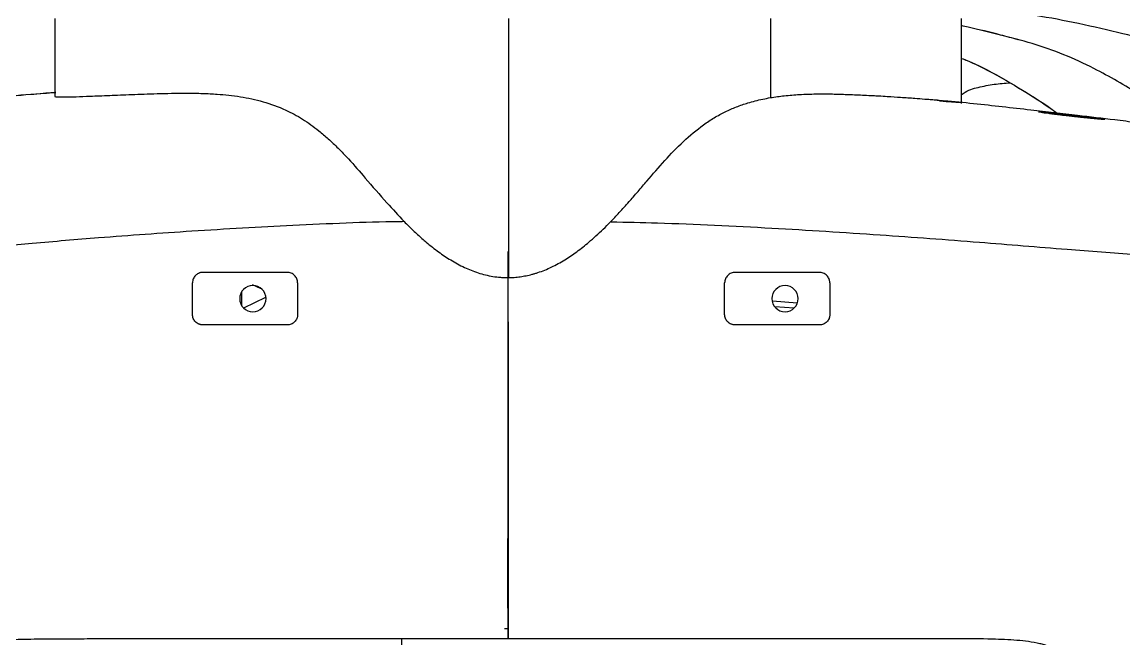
# Model space of a CAD drawing. Header units: millimetres. Extents: x 0 to 1189, y 0 to 841.
# Drawn here: x 126.5 to 178.9, y 355.8 to 385.1 of the extents above; entities that cross this region are included whole.
import ezdxf

# ---------------------------------------------------------------- set-up
doc = ezdxf.new("R2010")
doc.units = ezdxf.units.MM

msp = doc.modelspace()

# ---------------------------------------------------------------- linework, layer by layer
at = {"color": 7, "linetype": 'Continuous', "lineweight": 25}
for p, q in [((128.057, 385.292), (128.057, 381.581)), ((128.057, 385.292), (128.057, 381.581)), ((149.623, 385.292), (149.623, 372.969)), ((149.623, 385.292), (149.623, 372.969)), ((149.623, 385.292), (149.623, 372.969)), ((162.084, 385.292), (162.084, 381.526)), ((171.164, 381.249), (171.164, 385.292)), ((137.843, 372.456), (137.449, 372.62)), ((149.61, 370.797), (149.61, 372.969)), ((149.61, 370.797), (149.61, 372.969)), ((136.933, 372.266), (136.933, 371.675)), ((137.036, 371.524), (138.082, 372.038)), ((162.17, 371.859), (163.356, 371.769)), ((163.202, 371.516), (162.291, 371.585)), ((149.588, 363.027), (149.587, 361.294)), ((149.587, 361.294), (149.587, 360.846)), ((149.61, 357.276), (149.61, 356.276)), ((149.61, 357.276), (149.61, 356.276)), ((149.61, 356.276), (149.435, 356.276)), ((149.61, 356.276), (149.435, 356.276))]:
    msp.add_line(p, q, dxfattribs=at)
at = {"color": 8, "linetype": 'Continuous', "lineweight": 25}
msp.add_line((173.482, 382.228), (173.482, 382.228), dxfattribs=at)
at = {"color": 7, "linetype": 'Continuous', "lineweight": 25, "flags": 128}
msp.add_lwpolyline([(149.588, 362.806), (149.588, 362.47), (149.588, 362.133)], dxfattribs=at)
at = {"color": 7, "linetype": 'Continuous', "lineweight": 25}
for centre, start, end in [((137.473, 371.967), 90, 270), ((137.473, 371.967), 270, 90), ((162.773, 371.967), 90, 270), ((162.773, 371.967), 270, 90)]:
    msp.add_arc(centre, 0.625, start, end, dxfattribs=at)
for points, knots in [([(195.158, 374.553), (194.648, 375.086), (193.61, 376.17), (191.932, 377.679), (190.177, 379.108), (188.42, 380.389), (186.674, 381.53), (185.047, 382.462), (183.534, 383.176), (182.101, 383.711), (180.55, 384.156), (178.756, 384.582), (176.802, 385.042), (175.053, 385.378), (173.74, 385.569), (172.639, 385.695), (171.392, 385.784), (170.407, 385.814), (169.594, 385.83), (168.88, 385.838), (168.26, 385.845), (167.924, 385.846), (167.879, 385.847)], [0, 0, 0, 0, 0.068927, 0.14003, 0.211709, 0.281859, 0.344775, 0.408055, 0.457739, 0.500458, 0.548835, 0.608938, 0.677338, 0.740023, 0.768817, 0.794427, 0.837887, 0.883098, 0.9067, 0.946875, 0.992863, 1, 1, 1, 1]), ([(173.858, 384.274), (173.578, 384.351), (172.789, 384.568), (171.889, 384.782), (171.27, 384.923), (171.164, 384.947)], [0, 0, 0, 0, 0.313306, 0.882568, 1, 1, 1, 1]), ([(182.201, 379.872), (182.075, 379.971), (181.254, 380.617), (179.682, 381.655), (177.747, 382.8), (176.023, 383.594), (174.534, 384.114), (173.009, 384.506), (171.889, 384.782), (171.27, 384.923), (171.164, 384.947)], [0, 0, 0, 0, 0.038239, 0.249274, 0.453382, 0.582429, 0.713477, 0.842188, 0.973012, 1, 1, 1, 1]), ([(171.164, 383.393), (171.366, 383.311), (172.162, 382.988), (172.917, 382.553), (173.482, 382.228)], [0, 0, 0, 0, 0.253438, 1, 1, 1, 1]), ([(171.164, 383.393), (171.345, 383.321), (172.143, 383.001), (172.898, 382.565), (173.482, 382.228)], [0, 0, 0, 0, 0.227373, 1, 1, 1, 1]), ([(173.482, 382.228), (173.995, 381.921), (174.754, 381.467), (175.481, 380.951), (175.716, 380.785)], [0, 0, 0, 0, 0.677526, 1, 1, 1, 1]), ([(173.482, 382.228), (174.066, 381.88), (174.825, 381.427), (175.549, 380.906), (175.716, 380.785)], [0, 0, 0, 0, 0.76868, 1, 1, 1, 1]), ([(128.107, 381.766), (128.028, 381.76), (126.676, 381.662), (124.174, 381.433), (120.748, 381.11), (117.767, 380.796), (115.275, 380.522), (113.257, 380.245), (111.641, 379.887), (110.336, 379.348), (109.288, 378.511), (108.473, 377.322), (107.774, 375.733), (107.381, 374.528), (107.16, 373.85)], [0, 0, 0, 0, 0.0094032, 0.1614589, 0.2993034, 0.4193543, 0.5184974, 0.5979896, 0.6618436, 0.7154426, 0.7664135, 0.826633, 0.9023646, 1, 1, 1, 1]), ([(128.057, 381.762), (127.995, 381.758), (126.66, 381.661), (124.174, 381.433), (120.748, 381.11), (117.767, 380.796), (115.275, 380.522), (113.257, 380.245), (111.641, 379.887), (110.336, 379.348), (109.288, 378.511), (108.473, 377.322), (107.774, 375.733), (107.381, 374.528), (107.16, 373.85)], [0, 0, 0, 0, 0.007436, 0.1597936, 0.2979119, 0.4182012, 0.5175411, 0.5971912, 0.661172, 0.7148775, 0.7659496, 0.8262887, 0.9021707, 1, 1, 1, 1]), ([(128.103, 381.761), (127.706, 381.731), (126.089, 381.61), (123.374, 381.361), (120.107, 381.045), (117.28, 380.743), (114.922, 380.48), (113.014, 380.202), (111.478, 379.835), (110.232, 379.284), (109.231, 378.443), (108.445, 377.265), (107.763, 375.699), (107.376, 374.515), (107.16, 373.85)], [0, 0, 0, 0, 0.047433, 0.193263, 0.324737, 0.438497, 0.532032, 0.607302, 0.668198, 0.719984, 0.770009, 0.829543, 0.904233, 1, 1, 1, 1]), ([(128.075, 381.581), (128.07, 381.578), (128.044, 381.565), (128.186, 381.556), (128.511, 381.555), (129.035, 381.568), (129.742, 381.595), (130.622, 381.631), (131.692, 381.672), (132.705, 381.709), (133.6, 381.733), (134.325, 381.741), (135.055, 381.731), (135.902, 381.691), (136.856, 381.59), (137.955, 381.359), (138.956, 380.999), (139.847, 380.517), (140.518, 380.038), (141.073, 379.56), (141.541, 379.111), (142.131, 378.493), (142.895, 377.618), (143.755, 376.603), (144.391, 375.926), (144.666, 375.632)], [0, 0, 0, 0, 0.017107, 0.082078, 0.147941, 0.2147, 0.276724, 0.345511, 0.410897, 0.476284, 0.509711, 0.543859, 0.578134, 0.607437, 0.652658, 0.695481, 0.737954, 0.770376, 0.803381, 0.823347, 0.845144, 0.868836, 0.908867, 0.960495, 1, 1, 1, 1]), ([(128.075, 381.581), (128.07, 381.578), (128.044, 381.565), (128.186, 381.556), (128.511, 381.555), (129.035, 381.568), (129.742, 381.595), (130.622, 381.631), (131.692, 381.672), (132.705, 381.709), (133.6, 381.733), (134.325, 381.741), (135.055, 381.731), (135.902, 381.691), (136.856, 381.59), (137.955, 381.359), (138.956, 380.999), (139.847, 380.517), (140.518, 380.038), (141.073, 379.56), (141.541, 379.111), (142.131, 378.493), (142.895, 377.618), (143.755, 376.603), (144.391, 375.926), (144.666, 375.632)], [0, 0, 0, 0, 0.017107, 0.082078, 0.147941, 0.2147, 0.276724, 0.345511, 0.410897, 0.476284, 0.509711, 0.543859, 0.578134, 0.607437, 0.652658, 0.695481, 0.737954, 0.770376, 0.803381, 0.823347, 0.845144, 0.868836, 0.908867, 0.960495, 1, 1, 1, 1]), ([(154.48, 375.622), (154.547, 375.691), (154.687, 375.836), (154.901, 376.066), (155.127, 376.315), (155.347, 376.562), (155.568, 376.815), (155.85, 377.142), (156.347, 377.724), (157.047, 378.537), (157.928, 379.457), (158.726, 380.129), (159.405, 380.575), (159.927, 380.859), (160.464, 381.094), (160.94, 381.259), (161.359, 381.375), (161.719, 381.459), (161.96, 381.503), (162.084, 381.526)], [0, 0, 0, 0, 0.027881, 0.058029, 0.090449, 0.125142, 0.153502, 0.187846, 0.250329, 0.375486, 0.500543, 0.625366, 0.687946, 0.750135, 0.811552, 0.875188, 0.915101, 0.956685, 1, 1, 1, 1]), ([(162.084, 381.526), (162.303, 381.558), (162.771, 381.627), (163.494, 381.68), (164.216, 381.705), (164.777, 381.704), (165.182, 381.695), (165.484, 381.687), (165.817, 381.675), (166.177, 381.661), (166.562, 381.643), (166.915, 381.626), (167.277, 381.606), (167.727, 381.579), (168.314, 381.542), (168.907, 381.5), (169.404, 381.461), (169.779, 381.43), (170.249, 381.389), (170.634, 381.353), (170.785, 381.336), (170.821, 381.332)], [0, 0, 0, 0, 0.048526, 0.103565, 0.165209, 0.219532, 0.242282, 0.268402, 0.297895, 0.33076, 0.366996, 0.406606, 0.434363, 0.477326, 0.548948, 0.6332, 0.700768, 0.760145, 0.811329, 0.954359, 1, 1, 1, 1]), ([(170.104, 381.394), (170.053, 381.396), (169.963, 381.401), (169.763, 381.416), (169.677, 381.423)], [0, 0, 0, 0, 0.569521, 1, 1, 1, 1]), ([(188.616, 373.729), (188.423, 374.251), (188.071, 375.199), (187.441, 376.407), (186.725, 377.439), (185.895, 378.278), (184.96, 378.904), (184.112, 379.303), (183.332, 379.58), (182.7, 379.756), (182.132, 379.89), (181.633, 379.993), (181.034, 380.103), (180.307, 380.218), (179.434, 380.341), (178.21, 380.494), (176.538, 380.69), (174.301, 380.95), (172.184, 381.19), (170.799, 381.332), (170.328, 381.38)], [0, 0, 0, 0, 0.074404, 0.135063, 0.18574, 0.248899, 0.301532, 0.345851, 0.381931, 0.417437, 0.436811, 0.459373, 0.4877, 0.522424, 0.564285, 0.614153, 0.699395, 0.805244, 0.933706, 1, 1, 1, 1]), ([(171.161, 381.287), (171.141, 381.286), (171.099, 381.284), (170.72, 381.31), (170.364, 381.338), (170.114, 381.36), (170.113, 381.36)], [0, 0, 0, 0, 0.333183, 0.668735, 0.999739, 1, 1, 1, 1]), ([(176.406, 380.692), (176.375, 380.695), (176.314, 380.702), (176.226, 380.712), (176.143, 380.722), (176.065, 380.73), (175.993, 380.739), (175.925, 380.746), (175.863, 380.753), (175.724, 380.769), (175.523, 380.79), (175.282, 380.816), (175.087, 380.835), (174.893, 380.853), (174.789, 380.858), (174.914, 380.834), (175.203, 380.794), (175.52, 380.754), (175.742, 380.726), (175.942, 380.702), (176.102, 380.684), (176.262, 380.665), (176.366, 380.653), (176.406, 380.649)], [0, 0, 0, 0, 0.018876, 0.036838, 0.053885, 0.070017, 0.085234, 0.099537, 0.112924, 0.125397, 0.190647, 0.250621, 0.314317, 0.375759, 0.500297, 0.624847, 0.749401, 0.807364, 0.874629, 0.901722, 0.937038, 0.975563, 1, 1, 1, 1]), ([(176.406, 380.649), (176.435, 380.646), (176.493, 380.639), (176.578, 380.63), (176.66, 380.621), (176.737, 380.612), (176.811, 380.604), (176.881, 380.597), (176.947, 380.59), (177.089, 380.575), (177.292, 380.554), (177.613, 380.522), (177.901, 380.497), (177.981, 380.493), (177.98, 380.498), (177.901, 380.512), (177.617, 380.548), (177.297, 380.587), (177.088, 380.612), (176.915, 380.633), (176.787, 380.648), (176.612, 380.668), (176.479, 380.683), (176.406, 380.692)], [0, 0, 0, 0, 0.017986, 0.035336, 0.052053, 0.068135, 0.083582, 0.098395, 0.112573, 0.126117, 0.191193, 0.252229, 0.37827, 0.499752, 0.501112, 0.620115, 0.746935, 0.806452, 0.872973, 0.891601, 0.918986, 0.955121, 1, 1, 1, 1]), ([(144.666, 375.632), (144.738, 375.56), (144.879, 375.417), (145.092, 375.21), (145.303, 375.013), (145.51, 374.827), (145.836, 374.546), (146.283, 374.193), (146.887, 373.787), (147.513, 373.447), (148.185, 373.177), (148.765, 373.035), (149.186, 372.984), (149.401, 372.972), (149.522, 372.968), (149.582, 372.969), (149.61, 372.969)], [0, 0, 0, 0, 0.053442, 0.105221, 0.155352, 0.203853, 0.250742, 0.380479, 0.500371, 0.629324, 0.749639, 0.874636, 0.937319, 0.968647, 0.98552, 1, 1, 1, 1]), ([(144.666, 375.632), (144.738, 375.56), (144.879, 375.417), (145.092, 375.21), (145.303, 375.013), (145.51, 374.827), (145.836, 374.546), (146.283, 374.193), (146.887, 373.787), (147.513, 373.447), (148.185, 373.177), (148.765, 373.035), (149.186, 372.984), (149.401, 372.972), (149.522, 372.968), (149.582, 372.969), (149.61, 372.969)], [0, 0, 0, 0, 0.053442, 0.105221, 0.155352, 0.203853, 0.250742, 0.380479, 0.500371, 0.629324, 0.749639, 0.874636, 0.937319, 0.968647, 0.98552, 1, 1, 1, 1]), ([(149.623, 372.969), (149.67, 372.97), (149.763, 372.971), (149.903, 372.98), (150.043, 372.993), (150.183, 373.01), (150.323, 373.032), (150.464, 373.058), (150.604, 373.089), (150.745, 373.124), (150.885, 373.164), (151.197, 373.263), (151.682, 373.461), (152.297, 373.799), (152.89, 374.202), (153.377, 374.588), (153.792, 374.952), (154.137, 375.275), (154.364, 375.504), (154.48, 375.622)], [0, 0, 0, 0, 0.024448, 0.048955, 0.073548, 0.098252, 0.123092, 0.148093, 0.173279, 0.198674, 0.2243, 0.250181, 0.370553, 0.499463, 0.619496, 0.7492, 0.828363, 0.911937, 1, 1, 1, 1]), ([(149.61, 355.797), (149.61, 357.137), (149.61, 360.894), (149.61, 367.048), (149.61, 371.827), (149.61, 374.217)], [0, 0, 0, 0, 0.217195, 0.608458, 1, 1, 1, 1]), ([(149.61, 355.797), (149.61, 357.416), (149.61, 361.561), (149.61, 367.682), (149.61, 372.145), (149.61, 374.115)], [0, 0, 0, 0, 0.263817, 0.675045, 1, 1, 1, 1]), ([(149.61, 355.797), (149.61, 357.416), (149.61, 361.561), (149.61, 367.682), (149.61, 372.145), (149.61, 374.115)], [0, 0, 0, 0, 0.263817, 0.675045, 1, 1, 1, 1]), ([(135.102, 373.217), (135.087, 373.217), (135.055, 373.216), (135.007, 373.209), (134.959, 373.197), (134.913, 373.181), (134.868, 373.159), (134.824, 373.133), (134.783, 373.103), (134.735, 373.059), (134.683, 372.995), (134.639, 372.912), (134.609, 372.818), (134.605, 372.753), (134.602, 372.717)], [0, 0, 0, 0, 0.0601819, 0.1210691, 0.1826858, 0.2450554, 0.3082006, 0.372143, 0.4369035, 0.5025025, 0.6213028, 0.7512653, 0.8603286, 1, 1, 1, 1]), ([(135.102, 373.217), (135.087, 373.217), (135.055, 373.216), (135.007, 373.209), (134.959, 373.197), (134.913, 373.181), (134.868, 373.159), (134.824, 373.133), (134.783, 373.103), (134.735, 373.059), (134.683, 372.995), (134.639, 372.912), (134.609, 372.818), (134.605, 372.753), (134.602, 372.717)], [0, 0, 0, 0, 0.0601819, 0.1210691, 0.1826858, 0.2450554, 0.3082006, 0.372143, 0.4369035, 0.5025025, 0.6213028, 0.7512653, 0.8603286, 1, 1, 1, 1]), ([(139.102, 373.217), (138.428, 373.217), (137.094, 373.217), (135.761, 373.217), (135.102, 373.217)], [0, 0, 0, 0, 0.506011, 1, 1, 1, 1]), ([(139.102, 373.217), (138.428, 373.217), (137.094, 373.217), (135.761, 373.217), (135.102, 373.217)], [0, 0, 0, 0, 0.506011, 1, 1, 1, 1]), ([(139.602, 372.717), (139.602, 372.783), (139.589, 372.848), (139.54, 372.968), (139.503, 373.023), (139.411, 373.116), (139.355, 373.153), (139.234, 373.204), (139.169, 373.217), (139.102, 373.217)], [0, 0, 0, 0, 0.25, 0.25, 0.5, 0.5, 0.75, 0.75, 1, 1, 1, 1]), ([(139.602, 372.717), (139.602, 372.783), (139.589, 372.848), (139.54, 372.968), (139.503, 373.023), (139.411, 373.116), (139.355, 373.153), (139.234, 373.204), (139.169, 373.217), (139.102, 373.217)], [0, 0, 0, 0, 0.25, 0.25, 0.5, 0.5, 0.75, 0.75, 1, 1, 1, 1]), ([(160.402, 373.217), (160.336, 373.217), (160.271, 373.204), (160.15, 373.153), (160.094, 373.116), (160.002, 373.023), (159.965, 372.968), (159.916, 372.848), (159.902, 372.783), (159.902, 372.717)], [0, 0, 0, 0, 0.25, 0.25, 0.5, 0.5, 0.75, 0.75, 1, 1, 1, 1]), ([(164.902, 372.717), (164.902, 372.733), (164.901, 372.763), (164.895, 372.806), (164.887, 372.844), (164.877, 372.876), (164.857, 372.928), (164.822, 372.995), (164.759, 373.072), (164.683, 373.135), (164.593, 373.182), (164.499, 373.212), (164.434, 373.215), (164.402, 373.217)], [0, 0, 0, 0, 0.061019, 0.116441, 0.166267, 0.210496, 0.249128, 0.379441, 0.497952, 0.62865, 0.75578, 0.879504, 1, 1, 1, 1]), ([(135.102, 370.717), (135.086, 370.717), (135.053, 370.718), (135.004, 370.726), (134.956, 370.738), (134.894, 370.761), (134.821, 370.8), (134.745, 370.863), (134.683, 370.939), (134.637, 371.026), (134.608, 371.12), (134.604, 371.185), (134.602, 371.217)], [0, 0, 0, 0, 0.062823, 0.125024, 0.187241, 0.250107, 0.374907, 0.49984, 0.624823, 0.749941, 0.874969, 1, 1, 1, 1]), ([(135.102, 370.717), (135.086, 370.717), (135.053, 370.718), (135.004, 370.726), (134.956, 370.738), (134.894, 370.761), (134.821, 370.8), (134.745, 370.863), (134.683, 370.939), (134.637, 371.026), (134.608, 371.12), (134.604, 371.185), (134.602, 371.217)], [0, 0, 0, 0, 0.062823, 0.125024, 0.187241, 0.250107, 0.374907, 0.49984, 0.624823, 0.749941, 0.874969, 1, 1, 1, 1]), ([(139.602, 371.217), (139.602, 371.201), (139.601, 371.168), (139.594, 371.121), (139.582, 371.074), (139.561, 371.012), (139.523, 370.94), (139.461, 370.864), (139.385, 370.8), (139.297, 370.753), (139.202, 370.723), (139.136, 370.719), (139.102, 370.717)], [0, 0, 0, 0, 0.062598, 0.124599, 0.186566, 0.249066, 0.373574, 0.497851, 0.623484, 0.74894, 0.874492, 1, 1, 1, 1]), ([(139.602, 371.217), (139.602, 371.201), (139.601, 371.168), (139.594, 371.121), (139.582, 371.074), (139.561, 371.012), (139.523, 370.94), (139.461, 370.864), (139.385, 370.8), (139.297, 370.753), (139.202, 370.723), (139.136, 370.719), (139.102, 370.717)], [0, 0, 0, 0, 0.062598, 0.124599, 0.186566, 0.249066, 0.373574, 0.497851, 0.623484, 0.74894, 0.874492, 1, 1, 1, 1]), ([(160.402, 370.717), (160.386, 370.717), (160.353, 370.718), (160.304, 370.726), (160.255, 370.738), (160.193, 370.761), (160.12, 370.8), (160.044, 370.864), (159.982, 370.94), (159.937, 371.027), (159.908, 371.12), (159.904, 371.185), (159.902, 371.217)], [0, 0, 0, 0, 0.063133, 0.125641, 0.18817, 0.251364, 0.376789, 0.502439, 0.626692, 0.751221, 0.875529, 1, 1, 1, 1]), ([(164.902, 371.217), (164.902, 371.201), (164.901, 371.168), (164.894, 371.12), (164.882, 371.073), (164.86, 371.011), (164.822, 370.939), (164.76, 370.863), (164.684, 370.799), (164.596, 370.753), (164.502, 370.723), (164.436, 370.719), (164.402, 370.717)], [0, 0, 0, 0, 0.062893, 0.125198, 0.187491, 0.250353, 0.375464, 0.50046, 0.625365, 0.750202, 0.875101, 1, 1, 1, 1]), ([(149.61, 370.858), (149.61, 368.12), (149.61, 363.115), (149.61, 358.079), (149.61, 355.797)], [0, 0, 0, 0, 0.546871, 1, 1, 1, 1]), ([(149.61, 370.858), (149.61, 368.12), (149.61, 363.115), (149.61, 358.079), (149.61, 355.797)], [0, 0, 0, 0, 0.546871, 1, 1, 1, 1]), ([(149.587, 360.537), (149.586, 360.387), (149.586, 359.838), (149.586, 359.272), (149.585, 358.86)], [0, 0, 0, 0, 0.271673, 1, 1, 1, 1]), ([(149.586, 359.511), (149.586, 359.394), (149.586, 359.179), (149.585, 358.96), (149.585, 358.86)], [0, 0, 0, 0, 0.545, 1, 1, 1, 1]), ([(149.585, 358.86), (149.585, 358.857), (149.585, 358.853), (149.585, 358.846), (149.585, 358.836), (149.585, 358.811), (149.585, 358.761), (149.585, 358.657), (149.585, 358.438), (149.585, 358.101), (149.585, 357.747), (149.585, 357.501), (149.585, 357.379), (149.585, 357.319), (149.585, 357.289), (149.585, 357.276), (149.585, 357.267), (149.585, 357.263), (149.585, 357.259)], [0, 0, 0, 0, 0.007812, 0.007812, 0.015625, 0.03125, 0.0625, 0.125, 0.25, 0.5, 0.75, 0.875, 0.9375, 0.96875, 0.984375, 0.992188, 0.992188, 1, 1, 1, 1]), ([(149.585, 357.743), (149.585, 357.661), (149.585, 357.507), (149.585, 357.338), (149.585, 357.259)], [0, 0, 0, 0, 0.5306, 1, 1, 1, 1]), ([(144.535, 355.797), (143.13, 355.797), (140.525, 355.797), (136.93, 355.796), (133.953, 355.793), (131.581, 355.79), (129.79, 355.786), (128.35, 355.782), (127.101, 355.773), (125.83, 355.747), (124.554, 355.688), (123.244, 355.567), (121.96, 355.329), (120.713, 354.931), (120.046, 354.391), (119.714, 354.122)], [0, 0, 0, 0, 0.166638, 0.30917, 0.426651, 0.519902, 0.590758, 0.639284, 0.691002, 0.739151, 0.790632, 0.843766, 0.896798, 0.94857, 1, 1, 1, 1]), ([(144.535, 355.796), (144.535, 355.796), (144.535, 355.819), (144.535, 355.724), (144.535, 355.455), (144.535, 354.909), (144.535, 354.653)], [0, 0, 0, 0, 0.007886, 0.373636, 0.706015, 1, 1, 1, 1]), ([(176.461, 354.184), (176.367, 354.401), (176.203, 354.781), (175.813, 355.184), (175.426, 355.395), (175.112, 355.504), (174.608, 355.639), (173.773, 355.735), (172.45, 355.789), (170.754, 355.798), (168.548, 355.796), (165.898, 355.797), (163.021, 355.797), (160.079, 355.797), (157.245, 355.797), (154.581, 355.797), (152.234, 355.797), (150.394, 355.797), (149.012, 355.797), (148.047, 355.797), (147.34, 355.797), (146.697, 355.797), (145.791, 355.797), (145.026, 355.797), (144.535, 355.797)], [0, 0, 0, 0, 0.031116, 0.054503, 0.072553, 0.080137, 0.086972, 0.120136, 0.155098, 0.206661, 0.273041, 0.354043, 0.445699, 0.532555, 0.619387, 0.701307, 0.772853, 0.831067, 0.867277, 0.897443, 0.918161, 0.931001, 0.955663, 1, 1, 1, 1])]:
    msp.add_open_spline(points, degree=3, knots=knots, dxfattribs=at)
at = {"color": 8, "linetype": 'Continuous', "lineweight": 25}
for points, knots in [([(171.164, 381.666), (171.188, 381.684), (171.462, 381.886), (171.986, 382.03), (172.727, 382.177), (173.226, 382.211), (173.482, 382.228)], [0, 0, 0, 0, 0.028743, 0.324304, 0.652805, 1, 1, 1, 1]), ([(144.669, 375.629), (144.59, 375.628), (142.826, 375.608), (139.459, 375.453), (134.694, 375.194), (130.564, 374.893), (127.103, 374.605), (124.329, 374.352), (121.966, 374.123), (120.03, 373.935), (118.5, 373.752), (117.313, 373.524), (116.394, 373.19), (115.707, 372.678), (115.223, 372.026), (114.897, 371.334), (114.733, 370.869), (114.658, 370.658)], [0, 0, 0, 0, 0.007523, 0.16698, 0.318774, 0.459127, 0.558898, 0.647396, 0.722761, 0.783664, 0.831511, 0.86875, 0.898379, 0.924232, 0.950598, 0.977543, 1, 1, 1, 1]), ([(144.669, 375.629), (144.59, 375.628), (142.826, 375.608), (139.459, 375.453), (134.694, 375.194), (130.564, 374.893), (127.103, 374.605), (124.329, 374.352), (121.966, 374.123), (120.03, 373.935), (118.5, 373.752), (117.313, 373.524), (116.394, 373.19), (115.707, 372.678), (115.223, 372.026), (114.897, 371.334), (114.733, 370.869), (114.658, 370.658)], [0, 0, 0, 0, 0.007523, 0.16698, 0.318774, 0.459127, 0.558898, 0.647396, 0.722761, 0.783664, 0.831511, 0.86875, 0.898379, 0.924232, 0.950598, 0.977543, 1, 1, 1, 1]), ([(188.248, 370.769), (188.129, 370.967), (187.853, 371.424), (187.277, 372.081), (186.463, 372.699), (185.414, 373.193), (183.936, 373.581), (181.92, 373.845), (179.244, 374.06), (175.882, 374.324), (171.83, 374.655), (167.152, 375.006), (162.05, 375.321), (157.787, 375.539), (155.239, 375.589), (154.505, 375.604)], [0, 0, 0, 0, 0.019845, 0.045926, 0.07476, 0.107267, 0.145129, 0.205888, 0.282209, 0.376404, 0.496396, 0.632383, 0.780466, 0.936779, 1, 1, 1, 1])]:
    msp.add_open_spline(points, degree=3, knots=knots, dxfattribs=at)
at = {"color": 7, "linetype": 'Continuous', "lineweight": 25}
for points in [[(164.402, 373.217), (163.069, 373.217), (161.736, 373.217), (160.402, 373.217)], [(134.602, 371.217), (134.602, 371.718), (134.602, 372.218), (134.602, 372.717)], [(134.602, 371.217), (134.602, 371.718), (134.602, 372.218), (134.602, 372.717)], [(139.602, 372.717), (139.602, 372.218), (139.602, 371.718), (139.602, 371.217)], [(139.602, 372.717), (139.602, 372.218), (139.602, 371.718), (139.602, 371.217)], [(149.61, 372.969), (149.615, 372.969), (149.619, 372.969), (149.623, 372.969)], [(149.61, 372.969), (149.615, 372.969), (149.619, 372.969), (149.623, 372.969)], [(159.902, 371.217), (159.902, 371.718), (159.902, 372.218), (159.902, 372.717)], [(164.902, 372.717), (164.902, 372.218), (164.902, 371.718), (164.902, 371.217)], [(139.102, 370.717), (137.769, 370.717), (136.436, 370.717), (135.102, 370.717)], [(139.102, 370.717), (137.769, 370.717), (136.436, 370.717), (135.102, 370.717)], [(164.402, 370.717), (163.069, 370.717), (161.736, 370.717), (160.402, 370.717)], [(149.587, 361.163), (149.587, 360.938), (149.587, 360.714), (149.586, 360.489)], [(149.585, 358.86), (149.585, 358.845), (149.585, 358.83), (149.585, 358.814)], [(149.61, 357.276), (149.61, 356.945), (149.61, 356.612), (149.61, 356.276)]]:
    msp.add_open_spline(points, degree=3, dxfattribs=at)

doc.saveas('drawing.dxf')
